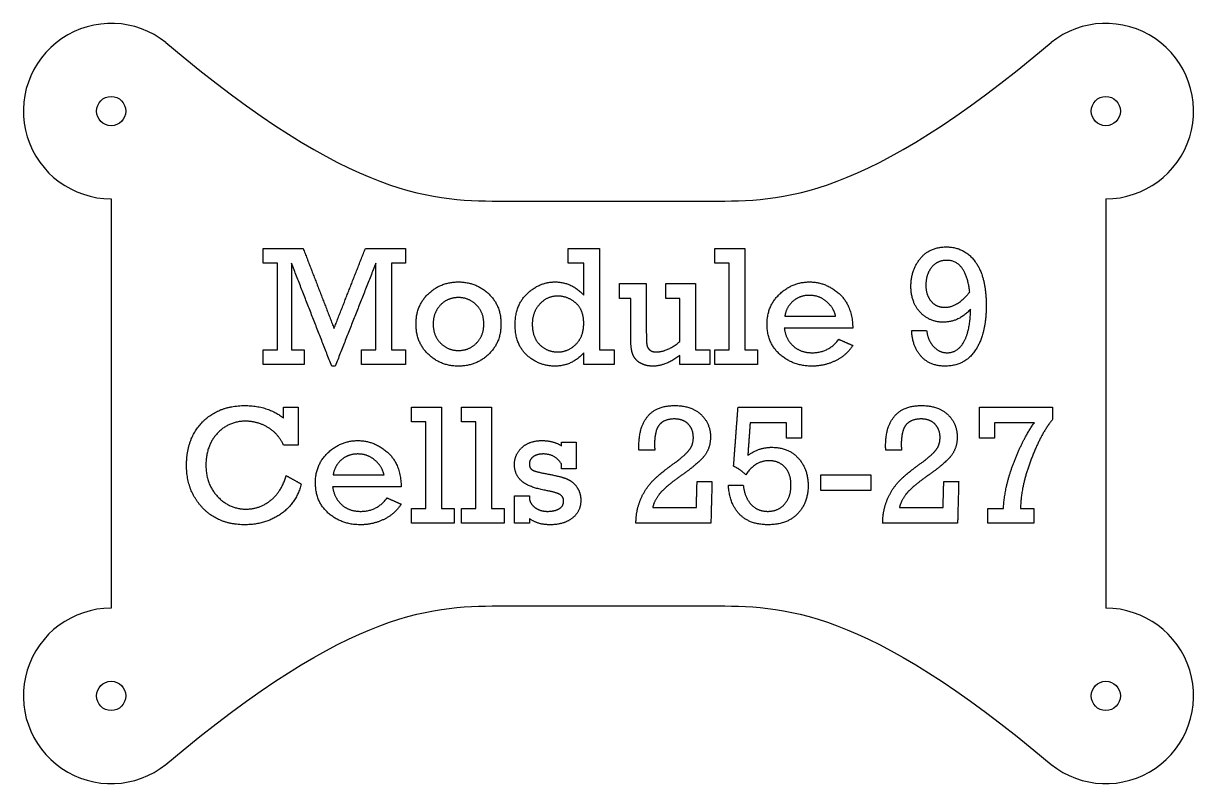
# Model space of a CAD drawing. Header units: inches. Extents: x 0.1 to 15.8, y 0.2 to 7.1.
# Drawn here: x 10.63 to 15.63, y 0.21 to 3.46 of the extents above; entities that cross this region are included whole.
import ezdxf

# ---------------------------------------------------------------- set-up
doc = ezdxf.new("R2010")
doc.units = ezdxf.units.IN
doc.header["$MEASUREMENT"] = 0
doc.layers.add('Default', color=18, linetype='Continuous', true_color=0x000000)

msp = doc.modelspace()

# ---------------------------------------------------------------- linework, layer by layer
at = {"layer": 'Default'}
for points in [[(11.0023, 2.7114), (11.0023, 0.9614)], [(12.6873, 2.7019), (13.5673, 2.7019)], [(15.2523, 2.7114), (15.2523, 0.9614)], [(12.6873, 0.9709), (13.5673, 0.9709)]]:
    msp.add_lwpolyline(points, dxfattribs=at)
for centre in [(11.0023, 3.0864), (15.2523, 3.0864), (11.0023, 0.5864), (15.2523, 0.5864)]:
    msp.add_circle(centre, 0.0625, dxfattribs=at)
for centre, start, end in [((11.0023, 3.0864), 51.361, 270), ((15.2523, 3.0864), 270, 128.639), ((11.0023, 0.5864), 90, 308.639), ((15.2523, 0.5864), 231.361, 90)]:
    msp.add_arc(centre, 0.375, start, end, dxfattribs=at)
for points, degree in [([(11.2365, 3.3793), (12.039, 2.7019), (12.3873, 2.7019), (12.6873, 2.7019)], 3), ([(13.5673, 2.7019), (13.8674, 2.7019), (14.2157, 2.7019), (15.0182, 3.3793)], 3), ([(14.4598, 2.4563), (14.5, 2.5058), (14.57, 2.5058)], 2), ([(14.57, 2.5058), (14.6479, 2.5058), (14.6946, 2.4424)], 2), ([(11.6521, 2.4357), (11.6521, 2.4675), (11.6521, 2.4994)], 2), ([(11.6521, 2.4994), (11.7373, 2.4994), (11.8226, 2.4994)], 2), ([(11.8226, 2.4994), (11.8887, 2.3284), (11.9548, 2.1574)], 2), ([(11.9548, 2.1574), (12.0217, 2.3284), (12.0885, 2.4994)], 2), ([(12.0885, 2.4994), (12.1744, 2.4994), (12.2603, 2.4994)], 2), ([(12.2603, 2.4994), (12.2603, 2.4675), (12.2603, 2.4357)], 2), ([(12.9546, 2.4357), (12.9546, 2.4675), (12.9546, 2.4994)], 2), ([(12.9546, 2.4994), (13.0215, 2.4994), (13.0884, 2.4994)], 2), ([(13.0884, 2.4994), (13.0884, 2.2828), (13.0884, 2.0663)], 2), ([(13.582, 2.4357), (13.582, 2.4675), (13.582, 2.4994)], 2), ([(13.582, 2.4994), (13.6457, 2.4994), (13.7094, 2.4994)], 2), ([(13.7094, 2.4994), (13.7094, 2.2828), (13.7094, 2.0663)], 2), ([(14.4196, 2.3373), (14.4196, 2.4068), (14.4598, 2.4563)], 2), ([(11.7126, 2.4357), (11.6823, 2.4357), (11.6521, 2.4357)], 2), ([(11.7126, 2.0663), (11.7126, 2.251), (11.7126, 2.4357)], 2), ([(11.9447, 1.9962), (11.8589, 2.2159), (11.7731, 2.4357)], 2), ([(11.7731, 2.4357), (11.7731, 2.251), (11.7731, 2.0663)], 2), ([(12.133, 2.4357), (12.0462, 2.2159), (11.9595, 1.9962)], 2), ([(12.133, 2.0663), (12.133, 2.251), (12.133, 2.4357)], 2), ([(12.2603, 2.4357), (12.2301, 2.4357), (12.1998, 2.4357)], 2), ([(12.1998, 2.4357), (12.1998, 2.251), (12.1998, 2.0663)], 2), ([(13.0215, 2.4357), (12.988, 2.4357), (12.9546, 2.4357)], 2), ([(13.0215, 2.3002), (13.0215, 2.368), (13.0215, 2.4357)], 2), ([(13.6425, 2.4357), (13.6123, 2.4357), (13.582, 2.4357)], 2), ([(13.6425, 2.0663), (13.6425, 2.251), (13.6425, 2.4357)], 2), ([(14.5073, 2.4178), (14.4833, 2.3872), (14.4833, 2.3427)], 2), ([(14.5724, 2.4484), (14.5314, 2.4484), (14.5073, 2.4178)], 2), ([(14.6708, 2.3129), (14.6554, 2.4484), (14.5724, 2.4484)], 2), ([(14.6946, 2.4424), (14.7412, 2.379), (14.7412, 2.254)], 2), ([(12.3577, 2.3056), (12.4105, 2.3561), (12.4865, 2.3561)], 2), ([(12.4865, 2.3561), (12.561, 2.3561), (12.6145, 2.3063)], 2), ([(12.7809, 2.307), (12.8334, 2.3561), (12.8994, 2.3561)], 2), ([(12.8994, 2.3561), (12.9694, 2.3561), (13.0215, 2.3002)], 2), ([(13.8598, 2.3054), (13.9148, 2.3561), (13.9859, 2.3561)], 2), ([(13.9859, 2.3561), (14.0556, 2.3561), (14.1123, 2.3064)], 2), ([(12.3049, 2.1763), (12.3049, 2.2551), (12.3577, 2.3056)], 2), ([(12.6145, 2.3063), (12.668, 2.2565), (12.668, 2.1763)], 2), ([(12.7285, 2.1728), (12.7285, 2.2578), (12.7809, 2.307)], 2), ([(13.1744, 2.286), (13.1744, 2.3179), (13.1744, 2.3497)], 2), ([(13.1744, 2.3497), (13.2317, 2.3497), (13.289, 2.3497)], 2), ([(13.289, 2.3497), (13.289, 2.2442), (13.289, 2.1386)], 2), ([(13.3718, 2.286), (13.3718, 2.3179), (13.3718, 2.3497)], 2), ([(13.3718, 2.3497), (13.4355, 2.3497), (13.4992, 2.3497)], 2), ([(13.4992, 2.3497), (13.4992, 2.208), (13.4992, 2.0663)], 2), ([(13.8049, 2.1763), (13.8049, 2.2548), (13.8598, 2.3054)], 2), ([(14.1123, 2.3064), (14.169, 2.2568), (14.1712, 2.1586)], 2), ([(14.4592, 2.2263), (14.4196, 2.2685), (14.4196, 2.3373)], 2), ([(14.4833, 2.3427), (14.4833, 2.3022), (14.5045, 2.275)], 2), ([(14.566, 2.2478), (14.6187, 2.2478), (14.6708, 2.3129)], 2), ([(12.4088, 2.2568), (12.3782, 2.2243), (12.3782, 2.1761)], 2), ([(12.4865, 2.2892), (12.4393, 2.2892), (12.4088, 2.2568)], 2), ([(12.5631, 2.2575), (12.5314, 2.2892), (12.4865, 2.2892)], 2), ([(12.5947, 2.1761), (12.5947, 2.2257), (12.5631, 2.2575)], 2), ([(12.833, 2.261), (12.8017, 2.2263), (12.8017, 2.1758)], 2), ([(12.9102, 2.2956), (12.8643, 2.2956), (12.833, 2.261)], 2), ([(12.9872, 2.2662), (12.9529, 2.2956), (12.9102, 2.2956)], 2), ([(13.0215, 2.179), (13.0215, 2.2367), (12.9872, 2.2662)], 2), ([(13.2221, 2.286), (13.1982, 2.286), (13.1744, 2.286)], 2), ([(13.2221, 2.1278), (13.2221, 2.2069), (13.2221, 2.286)], 2), ([(13.4323, 2.286), (13.4021, 2.286), (13.3718, 2.286)], 2), ([(13.4323, 2.1012), (13.4323, 2.1936), (13.4323, 2.286)], 2), ([(13.9159, 2.2739), (13.8871, 2.249), (13.8807, 2.2096)], 2), ([(13.9852, 2.2988), (13.9447, 2.2988), (13.9159, 2.2739)], 2), ([(14.0602, 2.2712), (14.0296, 2.2988), (13.9852, 2.2988)], 2), ([(14.0979, 2.2096), (14.0908, 2.2437), (14.0602, 2.2712)], 2), ([(14.5045, 2.275), (14.5257, 2.2478), (14.566, 2.2478)], 2), ([(14.7412, 2.254), (14.7412, 2.135), (14.6961, 2.0656)], 2), ([(13.8807, 2.2096), (13.9893, 2.2096), (14.0979, 2.2096)], 2), ([(14.5579, 2.1841), (14.4989, 2.1841), (14.4592, 2.2263)], 2), ([(14.6744, 2.2392), (14.6239, 2.1841), (14.5579, 2.1841)], 2), ([(14.6476, 2.1033), (14.6737, 2.1532), (14.6744, 2.2392)], 2), ([(12.3572, 2.0469), (12.3049, 2.0975), (12.3049, 2.1763)], 2), ([(12.3782, 2.1761), (12.3782, 2.1262), (12.4097, 2.0947)], 2), ([(12.5636, 2.095), (12.5947, 2.1269), (12.5947, 2.1761)], 2), ([(12.668, 2.1763), (12.668, 2.0961), (12.6147, 2.0462)], 2), ([(12.7795, 2.0421), (12.7285, 2.0881), (12.7285, 2.1728)], 2), ([(12.8017, 2.1758), (12.8017, 2.1184), (12.8339, 2.0876)], 2), ([(12.9879, 2.0892), (13.0215, 2.1217), (13.0215, 2.179)], 2), ([(13.8613, 2.0449), (13.8049, 2.0936), (13.8049, 2.1763)], 2), ([(14.1712, 2.1586), (14.0247, 2.1586), (13.8782, 2.1586)], 2), ([(13.8782, 2.1586), (13.8846, 2.1117), (13.9164, 2.0826)], 2), ([(13.2297, 2.0504), (13.2221, 2.0744), (13.2221, 2.1278)], 2), ([(13.289, 2.1386), (13.289, 2.1004), (13.2912, 2.0871)], 2), ([(13.3303, 2.0567), (13.378, 2.0567), (13.4323, 2.1012)], 2), ([(13.9975, 2.0535), (14.0693, 2.0535), (14.1111, 2.1109)], 2), ([(14.1111, 2.1109), (14.1411, 2.0976), (14.1712, 2.0844)], 2), ([(14.4228, 2.1491), (14.4546, 2.1491), (14.4865, 2.1491)], 2), ([(14.4619, 2.0394), (14.4249, 2.0827), (14.4228, 2.1491)], 2), ([(14.4865, 2.1491), (14.4917, 2.1068), (14.516, 2.0802)], 2), ([(14.5744, 2.0535), (14.6216, 2.0535), (14.6476, 2.1033)], 2), ([(11.6521, 2.0026), (11.6521, 2.0344), (11.6521, 2.0663)], 2), ([(11.6521, 2.0663), (11.6823, 2.0663), (11.7126, 2.0663)], 2), ([(11.7731, 2.0663), (11.8002, 2.0663), (11.8272, 2.0663)], 2), ([(11.8272, 2.0663), (11.8272, 2.0344), (11.8272, 2.0026)], 2), ([(12.0724, 2.0026), (12.0724, 2.0344), (12.0724, 2.0663)], 2), ([(12.0724, 2.0663), (12.1027, 2.0663), (12.133, 2.0663)], 2), ([(12.1998, 2.0663), (12.2301, 2.0663), (12.2603, 2.0663)], 2), ([(12.2603, 2.0663), (12.2603, 2.0344), (12.2603, 2.0026)], 2), ([(12.4097, 2.0947), (12.4411, 2.0631), (12.4865, 2.0631)], 2), ([(12.4865, 2.0631), (12.5325, 2.0631), (12.5636, 2.095)], 2), ([(12.8339, 2.0876), (12.8661, 2.0567), (12.9109, 2.0567)], 2), ([(13.0215, 2.0527), (12.9708, 1.9962), (12.898, 1.9962)], 2), ([(12.9109, 2.0567), (12.9543, 2.0567), (12.9879, 2.0892)], 2), ([(13.0215, 2.0026), (13.0215, 2.0277), (13.0215, 2.0527)], 2), ([(13.0884, 2.0663), (13.1202, 2.0663), (13.1521, 2.0663)], 2), ([(13.1521, 2.0663), (13.1521, 2.0344), (13.1521, 2.0026)], 2), ([(13.26, 2.0113), (13.2372, 2.0264), (13.2297, 2.0504)], 2), ([(13.2912, 2.0871), (13.2933, 2.0739), (13.3038, 2.0653)], 2), ([(13.3038, 2.0653), (13.3143, 2.0567), (13.3303, 2.0567)], 2), ([(13.4992, 2.0663), (13.5295, 2.0663), (13.5597, 2.0663)], 2), ([(13.5597, 2.0663), (13.5597, 2.0344), (13.5597, 2.0026)], 2), ([(13.582, 2.0026), (13.582, 2.0344), (13.582, 2.0663)], 2), ([(13.582, 2.0663), (13.6123, 2.0663), (13.6425, 2.0663)], 2), ([(13.7094, 2.0663), (13.7365, 2.0663), (13.7635, 2.0663)], 2), ([(13.7635, 2.0663), (13.7635, 2.0344), (13.7635, 2.0026)], 2), ([(13.9164, 2.0826), (13.9481, 2.0535), (13.9975, 2.0535)], 2), ([(14.1712, 2.0844), (14.1419, 2.0396), (14.095, 2.0179)], 2), ([(14.516, 2.0802), (14.5403, 2.0535), (14.5744, 2.0535)], 2), ([(14.6961, 2.0656), (14.651, 1.9962), (14.5655, 1.9962)], 2), ([(11.8272, 2.0026), (11.7396, 2.0026), (11.6521, 2.0026)], 2), ([(12.2603, 2.0026), (12.1664, 2.0026), (12.0724, 2.0026)], 2), ([(12.4865, 1.9962), (12.4094, 1.9962), (12.3572, 2.0469)], 2), ([(12.6147, 2.0462), (12.5613, 1.9962), (12.4865, 1.9962)], 2), ([(12.898, 1.9962), (12.8306, 1.9962), (12.7795, 2.0421)], 2), ([(13.1521, 2.0026), (13.0868, 2.0026), (13.0215, 2.0026)], 2), ([(13.3175, 1.9962), (13.2827, 1.9962), (13.26, 2.0113)], 2), ([(13.4323, 2.0423), (13.3724, 1.9962), (13.3175, 1.9962)], 2), ([(13.4323, 2.0026), (13.4323, 2.0224), (13.4323, 2.0423)], 2), ([(13.5597, 2.0026), (13.496, 2.0026), (13.4323, 2.0026)], 2), ([(13.7635, 2.0026), (13.6728, 2.0026), (13.582, 2.0026)], 2), ([(13.997, 1.9962), (13.9176, 1.9962), (13.8613, 2.0449)], 2), ([(14.095, 2.0179), (14.0482, 1.9962), (13.997, 1.9962)], 2), ([(14.5655, 1.9962), (14.4989, 1.9962), (14.4619, 2.0394)], 2), ([(11.9595, 1.9962), (11.9521, 1.9962), (11.9447, 1.9962)], 2), ([(11.3933, 1.758), (11.4622, 1.8276), (11.5733, 1.8276)], 2), ([(11.5733, 1.8276), (11.6714, 1.8276), (11.7383, 1.7743)], 2), ([(11.7383, 1.7743), (11.7383, 1.7977), (11.7383, 1.8212)], 2), ([(11.7383, 1.8212), (11.7701, 1.8212), (11.802, 1.8212)], 2), ([(11.802, 1.8212), (11.802, 1.74), (11.802, 1.6588)], 2), ([(12.286, 1.7575), (12.286, 1.7894), (12.286, 1.8212)], 2), ([(12.286, 1.8212), (12.3497, 1.8212), (12.4134, 1.8212)], 2), ([(12.4134, 1.8212), (12.4134, 1.6046), (12.4134, 1.3881)], 2), ([(12.4994, 1.7575), (12.4994, 1.7894), (12.4994, 1.8212)], 2), ([(12.4994, 1.8212), (12.5631, 1.8212), (12.6268, 1.8212)], 2), ([(12.6268, 1.8212), (12.6268, 1.6046), (12.6268, 1.3881)], 2), ([(13.2957, 1.7825), (13.3341, 1.8276), (13.4083, 1.8276)], 2), ([(13.4083, 1.8276), (13.4832, 1.8276), (13.5232, 1.7888)], 2), ([(13.6618, 1.5683), (13.6714, 1.6947), (13.6809, 1.8212)], 2), ([(13.6809, 1.8212), (13.8163, 1.8212), (13.9517, 1.8212)], 2), ([(13.9517, 1.8212), (13.9517, 1.7543), (13.9517, 1.6875)], 2), ([(14.3499, 1.7825), (14.3882, 1.8276), (14.4624, 1.8276)], 2), ([(14.4624, 1.8276), (14.5373, 1.8276), (14.5773, 1.7888)], 2), ([(14.7128, 1.6875), (14.7128, 1.7543), (14.7128, 1.8212)], 2), ([(14.7128, 1.8212), (14.8688, 1.8212), (15.0249, 1.8212)], 2), ([(15.0249, 1.8212), (15.0249, 1.7947), (15.0249, 1.7682)], 2), ([(11.3243, 1.5709), (11.3243, 1.6884), (11.3933, 1.758)], 2), ([(11.5775, 1.7607), (11.5029, 1.7607), (11.455, 1.7076)], 2), ([(11.6719, 1.7341), (11.6271, 1.7607), (11.5775, 1.7607)], 2), ([(12.3466, 1.7575), (12.3163, 1.7575), (12.286, 1.7575)], 2), ([(12.3466, 1.3881), (12.3466, 1.5728), (12.3466, 1.7575)], 2), ([(12.5599, 1.7575), (12.5297, 1.7575), (12.4994, 1.7575)], 2), ([(12.5599, 1.3881), (12.5599, 1.5728), (12.5599, 1.7575)], 2), ([(13.2574, 1.6574), (13.2574, 1.7374), (13.2957, 1.7825)], 2), ([(13.4092, 1.7703), (13.3651, 1.7703), (13.3447, 1.7453)], 2), ([(13.4684, 1.7481), (13.4469, 1.7703), (13.4092, 1.7703)], 2), ([(13.5232, 1.7888), (13.5631, 1.75), (13.5631, 1.6933)], 2), ([(13.7325, 1.7543), (13.7276, 1.6843), (13.7226, 1.6142)], 2), ([(13.888, 1.7543), (13.8102, 1.7543), (13.7325, 1.7543)], 2), ([(13.888, 1.6875), (13.888, 1.7209), (13.888, 1.7543)], 2), ([(14.3115, 1.6574), (14.3115, 1.7374), (14.3499, 1.7825)], 2), ([(14.4633, 1.7703), (14.4193, 1.7703), (14.3988, 1.7453)], 2), ([(14.5225, 1.7481), (14.501, 1.7703), (14.4633, 1.7703)], 2), ([(14.5773, 1.7888), (14.6173, 1.75), (14.6173, 1.6933)], 2), ([(14.9469, 1.7543), (14.8617, 1.7543), (14.7765, 1.7543)], 2), ([(14.7765, 1.7543), (14.7765, 1.7209), (14.7765, 1.6875)], 2), ([(14.8601, 1.5862), (14.9, 1.6896), (14.9469, 1.7543)], 2), ([(15.0249, 1.7682), (14.9759, 1.7107), (14.9319, 1.5938)], 2), ([(11.455, 1.7076), (11.4071, 1.6546), (11.4071, 1.5735)], 2), ([(11.7383, 1.6588), (11.7167, 1.7074), (11.6719, 1.7341)], 2), ([(13.3447, 1.7453), (13.3243, 1.7204), (13.3243, 1.6635)], 2), ([(13.4899, 1.6909), (13.4899, 1.7259), (13.4684, 1.7481)], 2), ([(14.3988, 1.7453), (14.3784, 1.7204), (14.3784, 1.6635)], 2), ([(14.544, 1.6909), (14.544, 1.7259), (14.5225, 1.7481)], 2), ([(11.802, 1.6588), (11.7701, 1.6588), (11.7383, 1.6588)], 2), ([(11.9301, 1.6272), (11.985, 1.6779), (12.0562, 1.6779)], 2), ([(12.0562, 1.6779), (12.1259, 1.6779), (12.1826, 1.6283)], 2), ([(12.7581, 1.6486), (12.7906, 1.6779), (12.8437, 1.6779)], 2), ([(12.8437, 1.6779), (12.8916, 1.6779), (12.9262, 1.6556)], 2), ([(12.9262, 1.6556), (12.9262, 1.6635), (12.9262, 1.6715)], 2), ([(12.9262, 1.6715), (12.958, 1.6715), (12.9899, 1.6715)], 2), ([(12.9899, 1.6715), (12.9899, 1.6142), (12.9899, 1.5569)], 2), ([(13.2577, 1.6365), (13.2574, 1.6492), (13.2574, 1.6574)], 2), ([(13.3243, 1.6635), (13.3243, 1.6493), (13.325, 1.6365)], 2), ([(13.4747, 1.6409), (13.4899, 1.6624), (13.4899, 1.6909)], 2), ([(13.5631, 1.6933), (13.5631, 1.646), (13.5369, 1.6125)], 2), ([(13.9517, 1.6875), (13.9198, 1.6875), (13.888, 1.6875)], 2), ([(14.3119, 1.6365), (14.3115, 1.6492), (14.3115, 1.6574)], 2), ([(14.3784, 1.6635), (14.3784, 1.6493), (14.3791, 1.6365)], 2), ([(14.5289, 1.6409), (14.544, 1.6624), (14.544, 1.6909)], 2), ([(14.6173, 1.6933), (14.6173, 1.646), (14.5911, 1.6125)], 2), ([(14.7765, 1.6875), (14.7446, 1.6875), (14.7128, 1.6875)], 2), ([(11.8752, 1.4982), (11.8752, 1.5766), (11.9301, 1.6272)], 2), ([(12.0555, 1.6206), (12.015, 1.6206), (11.9862, 1.5957)], 2), ([(12.1305, 1.593), (12.0999, 1.6206), (12.0555, 1.6206)], 2), ([(12.1826, 1.6283), (12.2393, 1.5786), (12.2415, 1.4804)], 2), ([(12.7255, 1.5758), (12.7255, 1.6193), (12.7581, 1.6486)], 2), ([(12.806, 1.6089), (12.7892, 1.5972), (12.7892, 1.5779)], 2), ([(12.8487, 1.6206), (12.8228, 1.6206), (12.806, 1.6089)], 2), ([(12.9262, 1.578), (12.8996, 1.6206), (12.8487, 1.6206)], 2), ([(13.325, 1.6365), (13.2914, 1.6365), (13.2577, 1.6365)], 2), ([(13.4171, 1.5874), (13.4596, 1.6195), (13.4747, 1.6409)], 2), ([(13.5369, 1.6125), (13.5107, 1.579), (13.4368, 1.5274)], 2), ([(13.7226, 1.6142), (13.7687, 1.6492), (13.8254, 1.6492)], 2), ([(13.8254, 1.6492), (13.8972, 1.6492), (13.9388, 1.6021)], 2), ([(13.9388, 1.6021), (13.9803, 1.555), (13.9803, 1.4854)], 2), ([(14.3791, 1.6365), (14.3455, 1.6365), (14.3119, 1.6365)], 2), ([(14.4712, 1.5874), (14.5138, 1.6195), (14.5289, 1.6409)], 2), ([(14.5911, 1.6125), (14.5649, 1.579), (14.4909, 1.5274)], 2), ([(11.3926, 1.3908), (11.3243, 1.4636), (11.3243, 1.5709)], 2), ([(11.4071, 1.5735), (11.4071, 1.4903), (11.4581, 1.4376)], 2), ([(11.9862, 1.5957), (11.9574, 1.5708), (11.951, 1.5314)], 2), ([(12.1682, 1.5314), (12.1611, 1.5655), (12.1305, 1.593)], 2), ([(12.7557, 1.5054), (12.7255, 1.5326), (12.7255, 1.5758)], 2), ([(12.7892, 1.5779), (12.7892, 1.5581), (12.8051, 1.5508)], 2), ([(12.8051, 1.5508), (12.821, 1.5434), (12.8732, 1.5338)], 2), ([(12.9262, 1.5569), (12.9262, 1.5674), (12.9262, 1.578)], 2), ([(12.9899, 1.5569), (12.958, 1.5569), (12.9262, 1.5569)], 2), ([(13.3146, 1.5038), (13.3479, 1.5387), (13.4171, 1.5874)], 2), ([(13.7137, 1.5321), (13.6908, 1.5547), (13.6618, 1.5683)], 2), ([(13.8142, 1.5919), (13.7547, 1.5919), (13.7137, 1.5321)], 2), ([(13.8804, 1.5647), (13.8538, 1.5919), (13.8142, 1.5919)], 2), ([(13.9071, 1.486), (13.9071, 1.5375), (13.8804, 1.5647)], 2), ([(14.3687, 1.5038), (14.402, 1.5387), (14.4712, 1.5874)], 2), ([(14.8147, 1.3881), (14.8201, 1.4827), (14.8601, 1.5862)], 2), ([(14.9319, 1.5938), (14.888, 1.477), (14.888, 1.3881)], 2), ([(11.6836, 1.4221), (11.7307, 1.4592), (11.75, 1.5282)], 2), ([(11.75, 1.5282), (11.7823, 1.5102), (11.8147, 1.4921)], 2), ([(11.951, 1.5314), (12.0596, 1.5314), (12.1682, 1.5314)], 2), ([(12.8563, 1.4653), (12.7859, 1.4783), (12.7557, 1.5054)], 2), ([(12.8732, 1.5338), (12.9233, 1.5247), (12.9491, 1.5142)], 2), ([(12.9491, 1.5142), (12.9749, 1.5037), (12.992, 1.4794)], 2), ([(13.263, 1.4223), (13.2813, 1.4689), (13.3146, 1.5038)], 2), ([(13.4368, 1.5274), (13.365, 1.4768), (13.3426, 1.446)], 2), ([(13.5029, 1.3913), (13.5043, 1.447), (13.5058, 1.5027)], 2), ([(13.5058, 1.5027), (13.5376, 1.5027), (13.5695, 1.5027)], 2), ([(13.5695, 1.5027), (13.5671, 1.4136), (13.5648, 1.3244)], 2), ([(14.0345, 1.5314), (14.1411, 1.5314), (14.2478, 1.5314)], 2), ([(14.0345, 1.4645), (14.0345, 1.498), (14.0345, 1.5314)], 2), ([(14.2478, 1.5314), (14.2478, 1.498), (14.2478, 1.4645)], 2), ([(14.3171, 1.4223), (14.3355, 1.4689), (14.3687, 1.5038)], 2), ([(14.4909, 1.5274), (14.4192, 1.4768), (14.3967, 1.446)], 2), ([(14.557, 1.3913), (14.5585, 1.447), (14.5599, 1.5027)], 2), ([(14.5599, 1.5027), (14.5918, 1.5027), (14.6236, 1.5027)], 2), ([(14.6236, 1.5027), (14.6213, 1.4136), (14.6189, 1.3244)], 2), ([(11.8147, 1.4921), (11.7929, 1.4092), (11.7265, 1.3636)], 2), ([(11.9315, 1.3667), (11.8752, 1.4155), (11.8752, 1.4982)], 2), ([(12.2415, 1.4804), (12.095, 1.4804), (11.9485, 1.4804)], 2), ([(11.9485, 1.4804), (11.9549, 1.4335), (11.9867, 1.4044)], 2), ([(12.9197, 1.4475), (12.9037, 1.4568), (12.8563, 1.4653)], 2), ([(12.992, 1.4794), (13.009, 1.455), (13.009, 1.4226)], 2), ([(13.6395, 1.4868), (13.6714, 1.4868), (13.7032, 1.4868)], 2), ([(13.6889, 1.3611), (13.645, 1.4042), (13.6395, 1.4868)], 2), ([(13.7032, 1.4868), (13.709, 1.4358), (13.7361, 1.4056)], 2), ([(13.8798, 1.4063), (13.9071, 1.4373), (13.9071, 1.486)], 2), ([(13.9803, 1.4854), (13.9803, 1.4119), (13.9351, 1.3649)], 2), ([(14.2478, 1.4645), (14.1411, 1.4645), (14.0345, 1.4645)], 2), ([(11.4581, 1.4376), (11.5091, 1.3849), (11.579, 1.3849)], 2), ([(11.579, 1.3849), (11.6365, 1.3849), (11.6836, 1.4221)], 2), ([(11.9867, 1.4044), (12.0184, 1.3753), (12.0678, 1.3753)], 2), ([(12.0678, 1.3753), (12.1395, 1.3753), (12.1813, 1.4327)], 2), ([(12.2415, 1.4062), (12.2121, 1.3614), (12.1653, 1.3397)], 2), ([(12.1813, 1.4327), (12.2114, 1.4194), (12.2415, 1.4062)], 2), ([(12.7255, 1.3244), (12.7255, 1.3833), (12.7255, 1.4422)], 2), ([(12.7255, 1.4422), (12.7574, 1.4422), (12.7892, 1.4422)], 2), ([(12.7892, 1.4422), (12.7892, 1.4365), (12.7892, 1.4308)], 2), ([(12.7892, 1.4308), (12.7923, 1.4066), (12.8144, 1.391)], 2), ([(12.9169, 1.3868), (12.9357, 1.3982), (12.9357, 1.4186)], 2), ([(12.9357, 1.4186), (12.9357, 1.4382), (12.9197, 1.4475)], 2), ([(13.009, 1.4226), (13.009, 1.3746), (12.9726, 1.3463)], 2), ([(13.2446, 1.3244), (13.2446, 1.3756), (13.263, 1.4223)], 2), ([(13.3426, 1.446), (13.3201, 1.4152), (13.3165, 1.3913)], 2), ([(13.7361, 1.4056), (13.7632, 1.3753), (13.8076, 1.3753)], 2), ([(13.8076, 1.3753), (13.8525, 1.3753), (13.8798, 1.4063)], 2), ([(14.2988, 1.3244), (14.2988, 1.3756), (14.3171, 1.4223)], 2), ([(14.3967, 1.446), (14.3743, 1.4152), (14.3707, 1.3913)], 2), ([(11.574, 1.318), (11.4609, 1.318), (11.3926, 1.3908)], 2), ([(11.7265, 1.3636), (11.6601, 1.318), (11.574, 1.318)], 2), ([(12.0673, 1.318), (11.9879, 1.318), (11.9315, 1.3667)], 2), ([(12.286, 1.3244), (12.286, 1.3562), (12.286, 1.3881)], 2), ([(12.286, 1.3881), (12.3163, 1.3881), (12.3466, 1.3881)], 2), ([(12.4134, 1.3881), (12.4405, 1.3881), (12.4676, 1.3881)], 2), ([(12.4676, 1.3881), (12.4676, 1.3562), (12.4676, 1.3244)], 2), ([(12.4994, 1.3244), (12.4994, 1.3562), (12.4994, 1.3881)], 2), ([(12.4994, 1.3881), (12.5297, 1.3881), (12.5599, 1.3881)], 2), ([(12.6268, 1.3881), (12.6539, 1.3881), (12.6809, 1.3881)], 2), ([(12.6809, 1.3881), (12.6809, 1.3562), (12.6809, 1.3244)], 2), ([(12.8144, 1.391), (12.8365, 1.3753), (12.8666, 1.3753)], 2), ([(12.8666, 1.3753), (12.8981, 1.3753), (12.9169, 1.3868)], 2), ([(13.3165, 1.3913), (13.4097, 1.3913), (13.5029, 1.3913)], 2), ([(13.8085, 1.318), (13.7329, 1.318), (13.6889, 1.3611)], 2), ([(13.9351, 1.3649), (13.8899, 1.318), (13.8085, 1.318)], 2), ([(14.3707, 1.3913), (14.4639, 1.3913), (14.557, 1.3913)], 2), ([(14.7478, 1.3244), (14.7478, 1.3562), (14.7478, 1.3881)], 2), ([(14.7478, 1.3881), (14.7813, 1.3881), (14.8147, 1.3881)], 2), ([(14.888, 1.3881), (14.9166, 1.3881), (14.9453, 1.3881)], 2), ([(14.9453, 1.3881), (14.9453, 1.3562), (14.9453, 1.3244)], 2), ([(12.1653, 1.3397), (12.1184, 1.318), (12.0673, 1.318)], 2), ([(12.4676, 1.3244), (12.3768, 1.3244), (12.286, 1.3244)], 2), ([(12.6809, 1.3244), (12.5902, 1.3244), (12.4994, 1.3244)], 2), ([(12.7892, 1.3244), (12.7574, 1.3244), (12.7255, 1.3244)], 2), ([(12.8782, 1.318), (12.8237, 1.318), (12.7892, 1.345)], 2), ([(12.7892, 1.345), (12.7892, 1.3347), (12.7892, 1.3244)], 2), ([(12.9726, 1.3463), (12.9362, 1.318), (12.8782, 1.318)], 2), ([(13.5648, 1.3244), (13.4047, 1.3244), (13.2446, 1.3244)], 2), ([(14.6189, 1.3244), (14.4589, 1.3244), (14.2988, 1.3244)], 2), ([(14.9453, 1.3244), (14.8466, 1.3244), (14.7478, 1.3244)], 2), ([(11.2365, 0.2935), (12.039, 0.9709), (12.3873, 0.9709), (12.6873, 0.9709)], 3), ([(13.5673, 0.9709), (13.8674, 0.9709), (14.2157, 0.9709), (15.0182, 0.2935)], 3)]:
    msp.add_open_spline(points, degree=degree, dxfattribs=at)

doc.saveas('drawing.dxf')
